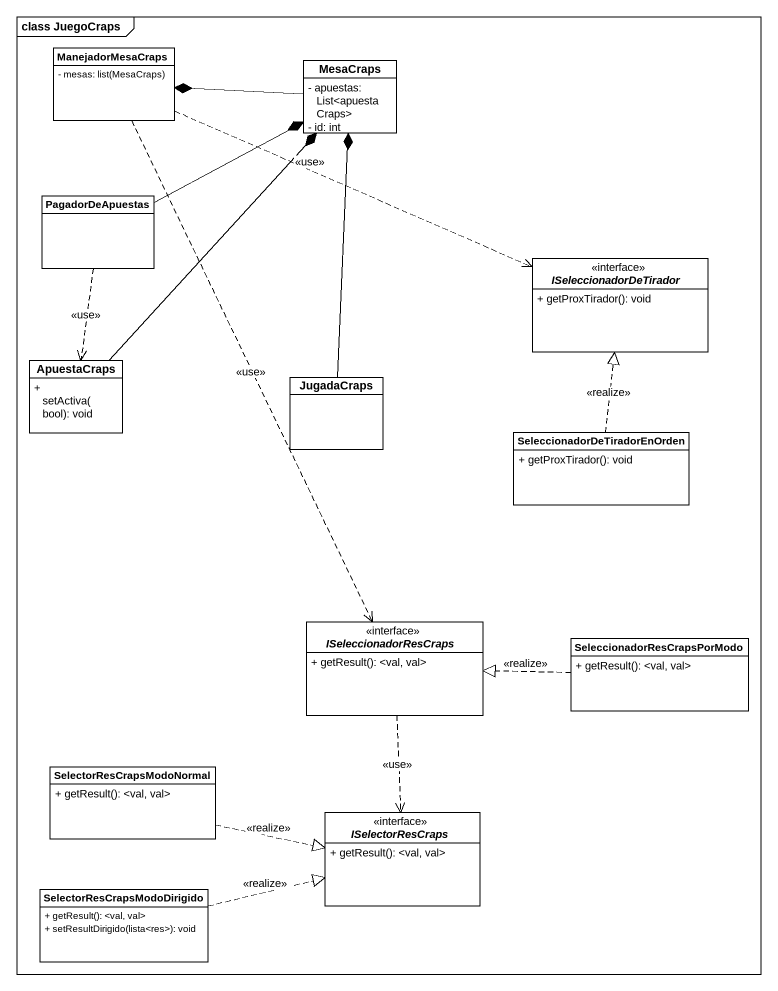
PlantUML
@startuml
mainframe class JuegoCraps
hide circle
hide empty members
skinparam classAttributeIconSize 0
class ManejadorMesaCraps {
  {field} - mesas: list(MesaCraps)
}
class MesaCraps {
  - apuestas: List<apuestaCraps>
  - id: int
}
class PagadorDeApuestas
interface ISeleccionadorDeTirador <<interface>> {
  + getProxTirador(): void
}
class ApuestaCraps {
  + setActiva(bool): void
}
class JugadaCraps
class "SeleccionadorDeTiradorEnOrden" as SeleccionadorDeTiradorEnOrde {
  + getProxTirador(): void
}
interface ISeleccionadorResCraps <<interface>> {
  + getResult(): <val, val>
}
class SeleccionadorResCrapsPorModo {
  + getResult(): <val, val>
}
class SelectorResCrapsModoNormal {
  + getResult(): <val, val>
}
interface ISelectorResCraps <<interface>> {
  + getResult(): <val, val>
}
class SelectorResCrapsModoDirigido {
  + getResult(): <val, val>
  + setResultDirigido(lista<res>): void
}
ManejadorMesaCraps .right.> ISeleccionadorDeTirador : <<use>>
ManejadorMesaCraps ..> ISeleccionadorResCraps : <<use>>
MesaCraps -left-* ManejadorMesaCraps
PagadorDeApuestas -right-* MesaCraps
PagadorDeApuestas ..> ApuestaCraps : <<use>>
ApuestaCraps -up-* MesaCraps
JugadaCraps -up-* MesaCraps
SeleccionadorDeTiradorEnOrde .up.|> ISeleccionadorDeTirador : <<realize>>
ISeleccionadorResCraps ..> ISelectorResCraps : <<use>>
SeleccionadorResCrapsPorModo .left.|> ISeleccionadorResCraps : <<realize>>
SelectorResCrapsModoNormal .right.|> ISelectorResCraps : <<realize>>
SelectorResCrapsModoDirigido .right.|> ISelectorResCraps : <<realize>>
@enduml
